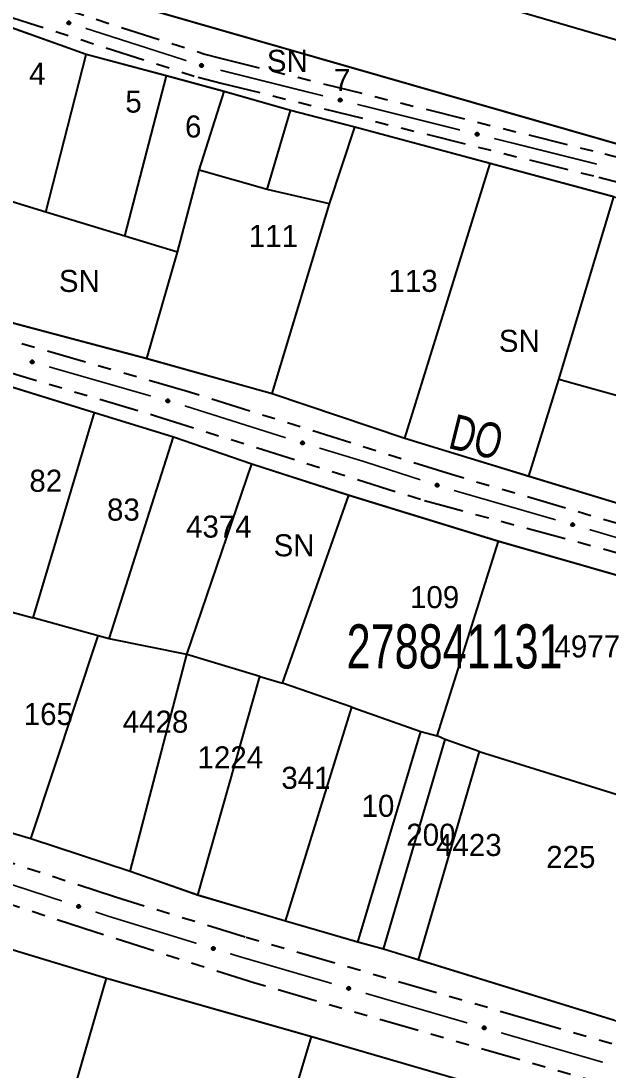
# Model space of a CAD drawing. Extents: x 203196 to 204359, y 4872588 to 4874244.
# Drawn here: x 203644.5 to 203711.1, y 4872758.4 to 4872877.4 of the extents above; entities that cross this region are included whole.
import ezdxf
from ezdxf.enums import TextEntityAlignment as Align

# ---------------------------------------------------------------- set-up
doc = ezdxf.new("R2010")
doc.units = 0
doc.header["$LTSCALE"] = 1.5
doc.header["$MEASUREMENT"] = 0
doc.linetypes.add('TRACO_25', pattern=[8, 3, -1, 1, -1, 1, -1])
for name, color, linetype in [('CD_MALHA_LOTES', 7, 'CONTINUOUS'), ('CD_TXT_QUADRA', 7, 'CONTINUOUS'), ('RU-QUADRA', 210, 'CONTINUOUS'), ('SV-EIXO-RUA-N-PAV', 6, 'CONTINUOUS'), ('SV-RUA-NAO-PAV', 7, 'CONTINUOUS'), ('SV-TXT-RUA-N-PAV', 7, 'CONTINUOUS'), ('Th_NmrPort', 1, 'CONTINUOUS')]:
    doc.layers.add(name, color=color, linetype=linetype)
doc.styles.add('ARIAL', font='ARIAL.SHX')

msp = doc.modelspace()

# ---------------------------------------------------------------- linework, layer by layer
at = {"layer": 'CD_MALHA_LOTES', "linetype": 'Continuous', "flags": 128}
for points in [[(203597.756091, 4872896.294487), (203755.273411, 4872851.061951)], [(203758.970245, 4872861.505444), (203668.782073, 4872887.830408)], [(203651.931682, 4872873.565141), (203641.97006, 4872877.112196)], [(203647.341442, 4872855.697451), (203651.931682, 4872873.565141)], [(203661.00632, 4872871.138267), (203651.931682, 4872873.565141)], [(203656.307632, 4872852.964419), (203661.00632, 4872871.138267)], [(203667.547989, 4872869.363619), (203661.00632, 4872871.138267)], [(203664.729707, 4872860.46146), (203667.547989, 4872869.363619)], [(203675.083853, 4872867.217356), (203667.547989, 4872869.363619)], [(203672.440241, 4872858.25845), (203675.083853, 4872867.217356)], [(203682.383612, 4872865.338957), (203675.083853, 4872867.217356)], [(203679.489873, 4872856.642909), (203682.383612, 4872865.338957)], [(203697.725723, 4872861.200451), (203682.383612, 4872865.338957)], [(203688.057639, 4872830.057004), (203697.725723, 4872861.200451)], [(203711.737216, 4872857.420877), (203697.725723, 4872861.200451)], [(203662.268581, 4872851.147431), (203664.729707, 4872860.46146)], [(203672.440241, 4872858.25845), (203664.729707, 4872860.46146)], [(203647.341442, 4872855.697451), (203637.101706, 4872858.818678)], [(203679.489873, 4872856.642909), (203672.440241, 4872858.25845)], [(203705.489472, 4872836.724428), (203711.737216, 4872857.420877)], [(203673.001521, 4872835.13056), (203679.489873, 4872856.642909)], [(203656.307632, 4872852.964419), (203647.341442, 4872855.697451)], [(203662.268581, 4872851.147431), (203656.307632, 4872852.964419)], [(203658.783336, 4872839.121864), (203662.268581, 4872851.147431)], [(203632.88296, 4872845.995651), (203658.783336, 4872839.121864)], [(203658.783336, 4872839.121864), (203673.001521, 4872835.13056)], [(203643.209299, 4872835.976687), (203652.866031, 4872832.979975)], [(203702.094421, 4872825.780481), (203705.489472, 4872836.724428)], [(203715.390755, 4872833.949732), (203705.489472, 4872836.724428)], [(203673.001521, 4872835.13056), (203688.057639, 4872830.057004)], [(203645.907386, 4872809.695948), (203652.866031, 4872832.979975)], [(203652.866031, 4872832.979975), (203661.799071, 4872830.207842)], [(203654.535954, 4872807.335797), (203661.799071, 4872830.207842)], [(203661.799071, 4872830.207842), (203670.707684, 4872827.155465)], [(203688.057639, 4872830.057004), (203702.094421, 4872825.780481)], [(203663.337467, 4872805.541874), (203670.707684, 4872827.155465)], [(203670.707684, 4872827.155465), (203681.710209, 4872823.623739)], [(203702.094421, 4872825.780481), (203715.784214, 4872821.609673)], [(203674.158669, 4872802.292415), (203681.710209, 4872823.623739)], [(203681.710209, 4872823.623739), (203698.669041, 4872818.411694)], [(203691.693711, 4872796.323149), (203698.669041, 4872818.411694)], [(203698.669041, 4872818.411694), (203720.02935, 4872812.281807)], [(203643.532368, 4872810.345581), (203645.907386, 4872809.695948)], [(203653.26965, 4872807.682167), (203645.907386, 4872809.695948)], [(203645.632593, 4872784.657859), (203653.26965, 4872807.682167)], [(203654.535954, 4872807.335797), (203653.26965, 4872807.682167)], [(203663.337467, 4872805.541874), (203654.535954, 4872807.335797)], [(203656.918153, 4872780.957205), (203663.337467, 4872805.541874)], [(203671.607928, 4872803.058368), (203663.337467, 4872805.541874)], [(203664.560233, 4872778.252676), (203671.607928, 4872803.058368)], [(203671.607928, 4872803.058368), (203674.158669, 4872802.292415)], [(203682.013939, 4872799.56272), (203674.158669, 4872802.292415)], [(203674.508758, 4872775.338343), (203682.013939, 4872799.56272)], [(203682.013939, 4872799.56272), (203689.858547, 4872796.83673)], [(203682.714892, 4872772.934428), (203689.858547, 4872796.83673)], [(203689.858547, 4872796.83673), (203691.693711, 4872796.323149)], [(203685.628207, 4872772.162224), (203692.603537, 4872795.918782)], [(203692.603537, 4872795.918782), (203691.693711, 4872796.323149)], [(203696.476974, 4872794.536836), (203692.603537, 4872795.918782)], [(203696.476974, 4872794.536836), (203689.538684, 4872770.935459)], [(203696.476974, 4872794.536836), (203712.016442, 4872789.722267)], [(203573.119889, 4872793.442497), (203654.232643, 4872768.859844)], [(203645.632593, 4872784.657859), (203636.1691, 4872787.458141)], [(203656.918153, 4872780.957205), (203645.632593, 4872784.657859)], [(203664.560233, 4872778.252676), (203656.918153, 4872780.957205)], [(203674.508758, 4872775.338343), (203664.560233, 4872778.252676)], [(203682.714892, 4872772.934428), (203674.508758, 4872775.338343)], [(203685.628207, 4872772.162224), (203682.714892, 4872772.934428)], [(203689.538684, 4872770.935459), (203685.628207, 4872772.162224)], [(203711.822106, 4872764.058198), (203689.538684, 4872770.935459)], [(203645.600481, 4872739.123741), (203654.232643, 4872768.859844)], [(203654.232643, 4872768.859844), (203677.460135, 4872762.255513)], [(203668.473388, 4872732.189187), (203677.460135, 4872762.255513)], [(203677.460135, 4872762.255513), (203701.224717, 4872755.320711)]]:
    msp.add_lwpolyline(points, dxfattribs=at)
at = {"layer": 'RU-QUADRA', "linetype": 'Continuous', "const_width": 0.18, "flags": 128}
for points in [[(203597.756091, 4872896.294487), (203755.273411, 4872851.061951), (203753.115133, 4872846.25926), (203742.936556, 4872848.675357), (203731.480905, 4872852.053305), (203721.200192, 4872854.843784), (203711.737216, 4872857.420877), (203697.725723, 4872861.200451), (203682.383612, 4872865.338957), (203675.083853, 4872867.217356), (203667.547989, 4872869.363619), (203661.00632, 4872871.138267), (203651.931682, 4872873.565141), (203641.97006, 4872877.112196), (203624.204049, 4872883.191755)], [(203546.645432, 4872882.229347), (203530.058075, 4872874.219067), (203587.844664, 4872858.111582), (203602.16939, 4872853.778916), (203615.249869, 4872850.464133), (203632.88296, 4872845.995651), (203658.783336, 4872839.121864), (203673.001521, 4872835.13056), (203688.057639, 4872830.057004), (203702.094421, 4872825.780481), (203715.784214, 4872821.609673), (203730.538246, 4872817.532432), (203745.052515, 4872813.680451), (203750.542514, 4872812.223446), (203758.515765, 4872810.107404), (203771.416687, 4872806.55493)], [(203784.546472, 4872798.092254), (203758.594347, 4872805.298011), (203757.294482, 4872801.271721), (203739.299038, 4872807.186226), (203720.02935, 4872812.281807), (203698.669041, 4872818.411694), (203681.710209, 4872823.623739), (203670.707684, 4872827.155465), (203661.799071, 4872830.207842), (203652.866031, 4872832.979975), (203643.209299, 4872835.976687), (203635.499731, 4872838.118741), (203628.955171, 4872839.937105), (203623.805329, 4872841.367956), (203604.355754, 4872846.771896), (203585.888936, 4872851.874179), (203576.001541, 4872854.606014), (203567.086295, 4872857.069249), (203547.309286, 4872862.979252), (203522.714529, 4872870.607556), (203510.537316, 4872862.841513)], [(203769.74858, 4872734.590232), (203755.939277, 4872738.638599), (203712.559299, 4872752.049309), (203701.224717, 4872755.320711), (203677.460135, 4872762.255513), (203654.232643, 4872768.859844), (203573.119889, 4872793.442497), (203575.105387, 4872797.953423), (203560.352654, 4872802.154688), (203478.033269, 4872827.957882)], [(203512.625908, 4872823.895482), (203527.470182, 4872819.523703), (203569.002071, 4872807.317613), (203578.809978, 4872804.463621), (203588.24967, 4872801.637677), (203597.905843, 4872798.78038), (203607.033394, 4872796.079504), (203616.865963, 4872793.170011), (203636.1691, 4872787.458141), (203645.632593, 4872784.657859), (203656.918153, 4872780.957205), (203664.560233, 4872778.252676), (203674.508758, 4872775.338343), (203682.714892, 4872772.934428), (203685.628207, 4872772.162224), (203689.538684, 4872770.935459), (203711.822106, 4872764.058198), (203721.160659, 4872761.521654), (203730.952629, 4872758.675844), (203735.770837, 4872757.205299), (203740.830965, 4872755.660918), (203750.959662, 4872753.612245), (203760.015118, 4872750.814525), (203771.699642, 4872746.863441)]]:
    msp.add_lwpolyline(points, dxfattribs=at)
at = {"layer": 'SV-EIXO-RUA-N-PAV'}
for points in [[(203650.050736, 4872876.996231), (203650.00756, 4872876.973255), (203649.965755, 4872876.962337), (203649.928266, 4872876.963266), (203649.895352, 4872876.972725), (203649.86277, 4872876.986195), (203649.832916, 4872877.007023), (203649.804902, 4872877.03748), (203649.78155, 4872877.080629), (203649.77318, 4872877.124189), (203649.772124, 4872877.160992), (203649.780012, 4872877.19588), (203649.793628, 4872877.227313), (203649.816288, 4872877.257608), (203649.84743, 4872877.285696), (203649.891386, 4872877.308128), (203649.932445, 4872877.318551), (203649.968682, 4872877.3167), (203650.003706, 4872877.308548), (203650.036806, 4872877.294398), (203650.065993, 4872877.273784), (203650.094216, 4872877.242378), (203650.115782, 4872877.198699), (203650.126645, 4872877.157867), (203650.125303, 4872877.121613), (203650.116501, 4872877.087312), (203650.103389, 4872877.054468), (203650.083701, 4872877.023587), (203650.050736, 4872876.996231)], [(203665.089207, 4872872.170358), (203665.046032, 4872872.147382), (203665.004226, 4872872.136463), (203664.966737, 4872872.137393), (203664.933824, 4872872.146852), (203664.901241, 4872872.160322), (203664.871388, 4872872.18115), (203664.843374, 4872872.211606), (203664.820021, 4872872.254756), (203664.811651, 4872872.298316), (203664.810596, 4872872.335119), (203664.818484, 4872872.370007), (203664.832099, 4872872.40144), (203664.85476, 4872872.431735), (203664.885901, 4872872.459823), (203664.929858, 4872872.482255), (203664.970916, 4872872.492678), (203665.007154, 4872872.490827), (203665.042178, 4872872.482675), (203665.075277, 4872872.468525), (203665.104464, 4872872.44791), (203665.132688, 4872872.416505), (203665.154253, 4872872.372826), (203665.165116, 4872872.331994), (203665.163775, 4872872.29574), (203665.154973, 4872872.261439), (203665.14186, 4872872.228595), (203665.122173, 4872872.197714), (203665.089207, 4872872.170358)], [(203680.823313, 4872868.255736), (203680.781749, 4872868.229958), (203680.740756, 4872868.216302), (203680.703288, 4872868.214753), (203680.669821, 4872868.222018), (203680.63642, 4872868.233306), (203680.605256, 4872868.252117), (203680.575292, 4872868.280656), (203680.54914, 4872868.322168), (203680.537911, 4872868.365081), (203680.534427, 4872868.401734), (203680.539993, 4872868.437067), (203680.551502, 4872868.469331), (203680.572112, 4872868.501056), (203680.60133, 4872868.53114), (203680.643709, 4872868.556426), (203680.683989, 4872868.569538), (203680.72027, 4872868.570085), (203680.755756, 4872868.564264), (203680.789718, 4872868.552331), (203680.820203, 4872868.53369), (203680.850439, 4872868.504217), (203680.874843, 4872868.462059), (203680.888379, 4872868.422033), (203680.889435, 4872868.38577), (203680.882918, 4872868.350962), (203680.872004, 4872868.317324), (203680.854399, 4872868.28521), (203680.823313, 4872868.255736)], [(203696.347766, 4872864.383868), (203696.306202, 4872864.35809), (203696.265209, 4872864.344434), (203696.227741, 4872864.342885), (203696.194274, 4872864.35015), (203696.160873, 4872864.361438), (203696.129709, 4872864.380249), (203696.099745, 4872864.408788), (203696.073593, 4872864.4503), (203696.062364, 4872864.493213), (203696.05888, 4872864.529866), (203696.064445, 4872864.565199), (203696.075955, 4872864.597463), (203696.096565, 4872864.629188), (203696.125783, 4872864.659272), (203696.168162, 4872864.684558), (203696.208442, 4872864.69767), (203696.244723, 4872864.698217), (203696.280209, 4872864.692396), (203696.314171, 4872864.680463), (203696.344656, 4872864.661822), (203696.374892, 4872864.632349), (203696.399296, 4872864.590191), (203696.412832, 4872864.550165), (203696.413888, 4872864.513902), (203696.407371, 4872864.479095), (203696.396457, 4872864.445456), (203696.378852, 4872864.413342), (203696.347766, 4872864.383868)], [(203645.896718, 4872838.564775), (203645.854276, 4872838.54047), (203645.81283, 4872838.528259), (203645.77533, 4872838.528024), (203645.742138, 4872838.536457), (203645.709154, 4872838.548909), (203645.678668, 4872838.568801), (203645.649722, 4872838.598373), (203645.625042, 4872838.640776), (203645.615323, 4872838.684056), (203645.613126, 4872838.720808), (203645.619927, 4872838.755925), (203645.63256, 4872838.787765), (203645.65427, 4872838.818749), (203645.684524, 4872838.84779), (203645.727763, 4872838.871575), (203645.768478, 4872838.883267), (203645.804756, 4872838.882542), (203645.840016, 4872838.875482), (203645.873539, 4872838.862365), (203645.903352, 4872838.842667), (203645.932537, 4872838.812153), (203645.955447, 4872838.769165), (203645.967573, 4872838.728689), (203645.967357, 4872838.692411), (203645.959624, 4872838.657854), (203645.947537, 4872838.624618), (203645.928818, 4872838.593141), (203645.896718, 4872838.564775)], [(203661.275923, 4872834.151154), (203661.233481, 4872834.126849), (203661.192035, 4872834.114638), (203661.154535, 4872834.114403), (203661.121344, 4872834.122837), (203661.088359, 4872834.135289), (203661.057873, 4872834.15518), (203661.028927, 4872834.184752), (203661.004247, 4872834.227155), (203660.994529, 4872834.270435), (203660.992331, 4872834.307188), (203660.999132, 4872834.342304), (203661.011766, 4872834.374145), (203661.033475, 4872834.405128), (203661.06373, 4872834.434169), (203661.106969, 4872834.457954), (203661.147684, 4872834.469647), (203661.183961, 4872834.468921), (203661.219222, 4872834.461861), (203661.252744, 4872834.448745), (203661.282557, 4872834.429047), (203661.311742, 4872834.398532), (203661.334653, 4872834.355544), (203661.346778, 4872834.315069), (203661.346562, 4872834.278791), (203661.338829, 4872834.244233), (203661.326742, 4872834.210998), (203661.308023, 4872834.17952), (203661.275923, 4872834.151154)], [(203676.546922, 4872829.383801), (203676.504141, 4872829.360097), (203676.462527, 4872829.348473), (203676.425027, 4872829.348767), (203676.391958, 4872829.357668), (203676.359152, 4872829.370584), (203676.32895, 4872829.390904), (203676.300425, 4872829.420881), (203676.276345, 4872829.463629), (203676.267239, 4872829.507042), (203676.265561, 4872829.543821), (203676.272856, 4872829.578838), (203676.285938, 4872829.610497), (203676.308082, 4872829.641171), (203676.338744, 4872829.669782), (203676.382314, 4872829.692955), (203676.42319, 4872829.704072), (203676.459454, 4872829.702835), (203676.494611, 4872829.695277), (203676.527945, 4872829.681689), (203676.557477, 4872829.661572), (203676.586229, 4872829.630649), (203676.60853, 4872829.587342), (203676.620083, 4872829.546699), (203676.619355, 4872829.510428), (203676.611136, 4872829.475983), (203676.598581, 4872829.442921), (203676.579419, 4872829.411711), (203676.546922, 4872829.383801)], [(203691.808325, 4872824.588214), (203691.765094, 4872824.565344), (203691.723262, 4872824.554528), (203691.685775, 4872824.555548), (203691.652885, 4872824.565088), (203691.620335, 4872824.578638), (203691.590532, 4872824.599539), (203691.562593, 4872824.630063), (203691.539346, 4872824.673269), (203691.531083, 4872824.71685), (203691.530117, 4872824.753655), (203691.53809, 4872824.788525), (203691.551782, 4872824.819924), (203691.574517, 4872824.850164), (203691.605727, 4872824.878175), (203691.649738, 4872824.900499), (203691.690822, 4872824.910822), (203691.727055, 4872824.908882), (203691.762059, 4872824.900645), (203691.795124, 4872824.886414), (203691.82426, 4872824.865729), (203691.852407, 4872824.834254), (203691.873866, 4872824.790523), (203691.884629, 4872824.749664), (203691.883199, 4872824.713414), (203691.874313, 4872824.679135), (203691.86112, 4872824.646323), (203691.841357, 4872824.615489), (203691.808325, 4872824.588214)], [(203707.174162, 4872820.117504), (203707.131684, 4872820.093262), (203707.09022, 4872820.081113), (203707.05272, 4872820.080935), (203707.019541, 4872820.089418), (203706.986575, 4872820.101919), (203706.956119, 4872820.121856), (203706.927217, 4872820.151472), (203706.9026, 4872820.193912), (203706.892947, 4872820.237206), (203706.890805, 4872820.273962), (203706.897659, 4872820.309068), (203706.91034, 4872820.340889), (203706.932095, 4872820.371841), (203706.962394, 4872820.400836), (203707.005668, 4872820.424557), (203707.046401, 4872820.436188), (203707.082677, 4872820.435408), (203707.117927, 4872820.428295), (203707.15143, 4872820.415128), (203707.181213, 4872820.395385), (203707.210352, 4872820.364827), (203707.233198, 4872820.321805), (203707.245263, 4872820.281312), (203707.244993, 4872820.245034), (203707.237208, 4872820.210488), (203707.225071, 4872820.177271), (203707.206305, 4872820.145821), (203707.174162, 4872820.117504)], [(203651.158451, 4872776.839738), (203651.115145, 4872776.817008), (203651.073278, 4872776.806329), (203651.035795, 4872776.807472), (203651.002936, 4872776.817118), (203650.970431, 4872776.830774), (203650.940696, 4872776.851771), (203650.912857, 4872776.882387), (203650.88975, 4872776.925668), (203650.881629, 4872776.969276), (203650.880783, 4872777.006084), (203650.888869, 4872777.040927), (203650.902664, 4872777.072282), (203650.925497, 4872777.102447), (203650.956798, 4872777.130357), (203651.000881, 4872777.152538), (203651.041999, 4872777.162727), (203651.078225, 4872777.160669), (203651.113202, 4872777.152318), (203651.14622, 4872777.137979), (203651.175289, 4872777.117199), (203651.203334, 4872777.085633), (203651.22465, 4872777.041833), (203651.23528, 4872777.000939), (203651.233732, 4872776.964694), (203651.224734, 4872776.930443), (203651.211435, 4872776.897674), (203651.191572, 4872776.866906), (203651.158451, 4872776.839738)], [(203666.433313, 4872772.072463), (203666.390413, 4872772.048976), (203666.34874, 4872772.037563), (203666.311243, 4872772.038047), (203666.278219, 4872772.047116), (203666.245479, 4872772.060198), (203666.215381, 4872772.08067), (203666.187007, 4872772.110792), (203666.163145, 4872772.153661), (203666.154258, 4872772.19712), (203666.152767, 4872772.233907), (203666.16024, 4872772.268887), (203666.173481, 4872772.300479), (203666.195781, 4872772.331041), (203666.226587, 4872772.359496), (203666.270274, 4872772.382448), (203666.311206, 4872772.393357), (203666.347463, 4872772.391936), (203666.382582, 4872772.3842), (203666.415846, 4872772.370444), (203666.445276, 4872772.350177), (203666.47387, 4872772.319108), (203666.495952, 4872772.275689), (203666.507299, 4872772.234989), (203666.506388, 4872772.198721), (203666.497993, 4872772.164318), (203666.485271, 4872772.131321), (203666.465951, 4872772.100208), (203666.433313, 4872772.072463)], [(203681.783837, 4872767.555135), (203681.741301, 4872767.530995), (203681.699807, 4872767.518946), (203681.662307, 4872767.518857), (203681.629148, 4872767.527419), (203681.596212, 4872767.539999), (203681.565804, 4872767.560009), (203681.536974, 4872767.589694), (203681.512458, 4872767.632193), (203681.502909, 4872767.67551), (203681.500855, 4872767.712271), (203681.507792, 4872767.74736), (203681.520549, 4872767.779151), (203681.542379, 4872767.81005), (203681.572746, 4872767.838973), (203681.616077, 4872767.86259), (203681.656838, 4872767.874124), (203681.693112, 4872767.873258), (203681.728345, 4872767.86606), (203681.761816, 4872767.852813), (203681.791552, 4872767.832999), (203681.820618, 4872767.802371), (203681.843361, 4872767.759295), (203681.855329, 4872767.718773), (203681.854972, 4872767.682496), (203681.847105, 4872767.647968), (203681.834889, 4872767.61478), (203681.816047, 4872767.583376), (203681.783837, 4872767.555135)], [(203697.145751, 4872763.081705), (203697.103215, 4872763.057564), (203697.061722, 4872763.045515), (203697.024221, 4872763.045426), (203696.991063, 4872763.053988), (203696.958127, 4872763.066569), (203696.927719, 4872763.086579), (203696.898888, 4872763.116263), (203696.874373, 4872763.158762), (203696.864823, 4872763.20208), (203696.862769, 4872763.23884), (203696.869707, 4872763.27393), (203696.882464, 4872763.305721), (203696.904293, 4872763.33662), (203696.934661, 4872763.365543), (203696.977992, 4872763.38916), (203697.018752, 4872763.400694), (203697.055027, 4872763.399827), (203697.090259, 4872763.392629), (203697.123731, 4872763.379383), (203697.153467, 4872763.359569), (203697.182533, 4872763.328941), (203697.205276, 4872763.285864), (203697.217244, 4872763.245342), (203697.216887, 4872763.209065), (203697.209019, 4872763.174538), (203697.196803, 4872763.14135), (203697.177961, 4872763.109945), (203697.145751, 4872763.081705)]]:
    msp.add_lwpolyline(points, close=True, dxfattribs=at)
for points in [[(203650.116501, 4872877.087312), (203649.772124, 4872877.160992)], [(203650.103389, 4872877.054468), (203649.77318, 4872877.124189)], [(203650.106004, 4872877.071004), (203649.776844, 4872877.139373)], [(203650.11856, 4872877.105668), (203649.778541, 4872877.180387)], [(203650.125303, 4872877.121613), (203649.780012, 4872877.19588)], [(203650.083701, 4872877.023587), (203649.78155, 4872877.080629)], [(203650.089084, 4872877.040607), (203649.781595, 4872877.100589)], [(203650.122904, 4872877.141533), (203649.789847, 4872877.211152)], [(203650.126645, 4872877.157867), (203649.793628, 4872877.227313)], [(203650.066967, 4872877.011878), (203649.797157, 4872877.059768)], [(203650.050736, 4872876.996231), (203649.804902, 4872877.03748)], [(203650.119453, 4872877.1799), (203649.809782, 4872877.242015)], [(203650.115782, 4872877.198699), (203649.816288, 4872877.257608)], [(203650.026709, 4872876.984672), (203649.82608, 4872877.020393)], [(203650.00756, 4872876.973255), (203649.832916, 4872877.007023)], [(203650.100876, 4872877.220255), (203649.834914, 4872877.271209)], [(203650.094216, 4872877.242378), (203649.84743, 4872877.285696)], [(203649.983756, 4872876.966928), (203649.856573, 4872876.994844)], [(203649.965755, 4872876.962337), (203649.86277, 4872876.986195)], [(203650.074134, 4872877.257498), (203649.876937, 4872877.294984)], [(203650.065993, 4872877.273784), (203649.891386, 4872877.308128)], [(203650.047073, 4872877.284812), (203649.918174, 4872877.311845)], [(203650.036806, 4872877.294398), (203649.932445, 4872877.318551)], [(203665.154973, 4872872.261439), (203664.810596, 4872872.335119)], [(203665.14186, 4872872.228595), (203664.811651, 4872872.298316)], [(203665.144475, 4872872.245131), (203664.815315, 4872872.3135)], [(203665.157032, 4872872.279794), (203664.817013, 4872872.354514)], [(203665.163775, 4872872.29574), (203664.818484, 4872872.370007)], [(203665.122173, 4872872.197714), (203664.820021, 4872872.254756)], [(203665.127556, 4872872.214734), (203664.820066, 4872872.274716)], [(203665.161376, 4872872.31566), (203664.828318, 4872872.385279)], [(203665.165116, 4872872.331994), (203664.832099, 4872872.40144)], [(203665.105439, 4872872.186005), (203664.835628, 4872872.233895)], [(203665.089207, 4872872.170358), (203664.843374, 4872872.211606)], [(203665.157924, 4872872.354027), (203664.848253, 4872872.416142)], [(203665.154253, 4872872.372826), (203664.85476, 4872872.431735)], [(203665.065181, 4872872.158798), (203664.864551, 4872872.19452)], [(203665.046032, 4872872.147382), (203664.871388, 4872872.18115)], [(203665.139347, 4872872.394382), (203664.873386, 4872872.445336)], [(203665.132688, 4872872.416505), (203664.885901, 4872872.459823)], [(203665.022227, 4872872.141055), (203664.895045, 4872872.16897)], [(203665.004226, 4872872.136463), (203664.901241, 4872872.160322)], [(203665.112606, 4872872.431625), (203664.915408, 4872872.469111)], [(203665.104464, 4872872.44791), (203664.929858, 4872872.482255)], [(203665.085544, 4872872.458938), (203664.956646, 4872872.485972)], [(203665.075277, 4872872.468525), (203664.970916, 4872872.492678)], [(203680.882918, 4872868.350962), (203680.534427, 4872868.401734)], [(203680.872004, 4872868.317324), (203680.537911, 4872868.365081)], [(203680.88376, 4872868.369414), (203680.539548, 4872868.42151)], [(203680.889435, 4872868.38577), (203680.539993, 4872868.437067)], [(203680.873521, 4872868.333997), (203680.540564, 4872868.380473)], [(203680.858646, 4872868.302549), (203680.547866, 4872868.342088)], [(203680.885726, 4872868.405488), (203680.548797, 4872868.452955)], [(203680.854399, 4872868.28521), (203680.54914, 4872868.322168)], [(203680.888379, 4872868.422033), (203680.551502, 4872868.469331)], [(203680.838475, 4872868.272421), (203680.566091, 4872868.302385)], [(203680.879748, 4872868.443543), (203680.56665, 4872868.485067)], [(203680.874843, 4872868.462059), (203680.572112, 4872868.501056)], [(203680.823313, 4872868.255736), (203680.575292, 4872868.280656)], [(203680.858545, 4872868.482583), (203680.589799, 4872868.515858)], [(203680.800102, 4872868.242615), (203680.597551, 4872868.265005)], [(203680.850439, 4872868.504217), (203680.60133, 4872868.53114)], [(203680.781749, 4872868.229958), (203680.605256, 4872868.252117)], [(203680.758415, 4872868.222073), (203680.629666, 4872868.241526)], [(203680.829402, 4872868.517978), (203680.630159, 4872868.542356)], [(203680.740756, 4872868.216302), (203680.63642, 4872868.233306)], [(203680.820203, 4872868.53369), (203680.643709, 4872868.556426)], [(203680.800596, 4872868.543444), (203680.670193, 4872868.561904)], [(203680.789718, 4872868.552331), (203680.683989, 4872868.569538)], [(203696.407371, 4872864.479095), (203696.05888, 4872864.529866)], [(203696.396457, 4872864.445456), (203696.062364, 4872864.493213)], [(203696.408213, 4872864.497546), (203696.064001, 4872864.549642)], [(203696.413888, 4872864.513902), (203696.064445, 4872864.565199)], [(203696.397974, 4872864.462129), (203696.065017, 4872864.508605)], [(203696.383099, 4872864.430681), (203696.072319, 4872864.47022)], [(203696.410179, 4872864.53362), (203696.07325, 4872864.581087)], [(203696.378852, 4872864.413342), (203696.073593, 4872864.4503)], [(203696.412832, 4872864.550165), (203696.075955, 4872864.597463)], [(203696.362928, 4872864.400553), (203696.090543, 4872864.430517)], [(203696.404201, 4872864.571675), (203696.091103, 4872864.613199)], [(203696.399296, 4872864.590191), (203696.096565, 4872864.629188)], [(203696.347766, 4872864.383868), (203696.099745, 4872864.408788)], [(203696.382998, 4872864.610715), (203696.114252, 4872864.64399)], [(203696.324555, 4872864.370747), (203696.122004, 4872864.393137)], [(203696.374892, 4872864.632349), (203696.125783, 4872864.659272)], [(203696.306202, 4872864.35809), (203696.129709, 4872864.380249)], [(203696.282868, 4872864.350205), (203696.154119, 4872864.369658)], [(203696.353855, 4872864.64611), (203696.154612, 4872864.670488)], [(203696.265209, 4872864.344434), (203696.160873, 4872864.361438)], [(203696.344656, 4872864.661822), (203696.168162, 4872864.684558)], [(203696.325049, 4872864.671576), (203696.194646, 4872864.690036)], [(203696.314171, 4872864.680463), (203696.208442, 4872864.69767)], [(203645.959624, 4872838.657854), (203645.613126, 4872838.720808)], [(203645.947537, 4872838.624618), (203645.615323, 4872838.684056)], [(203645.949638, 4872838.641228), (203645.618514, 4872838.699346)], [(203645.961112, 4872838.676264), (203645.618938, 4872838.740393)], [(203645.967357, 4872838.692411), (203645.619927, 4872838.755925)], [(203645.93367, 4872838.61032), (203645.624467, 4872838.660728)], [(203645.928818, 4872838.593141), (203645.625042, 4872838.640776)], [(203645.964341, 4872838.712247), (203645.629283, 4872838.771495)], [(203645.967573, 4872838.728689), (203645.63256, 4872838.787765)], [(203645.912456, 4872838.580918), (203645.641288, 4872838.62041)], [(203645.9597, 4872838.750489), (203645.64825, 4872838.802961)], [(203645.896718, 4872838.564775), (203645.649722, 4872838.598373)], [(203645.955447, 4872838.769165), (203645.65427, 4872838.818749)], [(203645.873061, 4872838.552475), (203645.67142, 4872838.581952)], [(203645.939879, 4872838.790247), (203645.672464, 4872838.832921)], [(203645.854276, 4872838.54047), (203645.678668, 4872838.568801)], [(203645.932537, 4872838.812153), (203645.684524, 4872838.84779)], [(203645.830679, 4872838.533407), (203645.702692, 4872838.557361)], [(203645.81283, 4872838.528259), (203645.709154, 4872838.548909)], [(203645.911995, 4872838.826642), (203645.713729, 4872838.857989)], [(203645.903352, 4872838.842667), (203645.727763, 4872838.871575)], [(203645.884098, 4872838.853103), (203645.754423, 4872838.876122)], [(203645.873539, 4872838.862365), (203645.768478, 4872838.883267)], [(203661.338829, 4872834.244233), (203660.992331, 4872834.307188)], [(203661.326742, 4872834.210998), (203660.994529, 4872834.270435)], [(203661.328843, 4872834.227607), (203660.99772, 4872834.285725)], [(203661.340318, 4872834.262643), (203660.998143, 4872834.326772)], [(203661.346562, 4872834.278791), (203660.999132, 4872834.342304)], [(203661.312875, 4872834.1967), (203661.003672, 4872834.247107)], [(203661.308023, 4872834.17952), (203661.004247, 4872834.227155)], [(203661.343546, 4872834.298626), (203661.008488, 4872834.357874)], [(203661.346778, 4872834.315069), (203661.011766, 4872834.374145)], [(203661.291661, 4872834.167298), (203661.020494, 4872834.20679)], [(203661.338905, 4872834.336868), (203661.027456, 4872834.38934)], [(203661.275923, 4872834.151154), (203661.028927, 4872834.184752)], [(203661.334653, 4872834.355544), (203661.033475, 4872834.405128)], [(203661.252267, 4872834.138854), (203661.050625, 4872834.168331)], [(203661.319084, 4872834.376627), (203661.05167, 4872834.419301)], [(203661.233481, 4872834.126849), (203661.057873, 4872834.15518)], [(203661.311742, 4872834.398532), (203661.06373, 4872834.434169)], [(203661.209885, 4872834.119786), (203661.081897, 4872834.143741)], [(203661.192035, 4872834.114638), (203661.088359, 4872834.135289)], [(203661.2912, 4872834.413021), (203661.092934, 4872834.444368)], [(203661.282557, 4872834.429047), (203661.106969, 4872834.457954)], [(203661.263304, 4872834.439482), (203661.133628, 4872834.462501)], [(203661.252744, 4872834.448745), (203661.147684, 4872834.469647)], [(203676.611136, 4872829.475983), (203676.265561, 4872829.543821)], [(203676.598581, 4872829.442921), (203676.267239, 4872829.507042)], [(203676.600916, 4872829.459499), (203676.270645, 4872829.522285)], [(203676.612884, 4872829.49437), (203676.271648, 4872829.563322)], [(203676.619355, 4872829.510428), (203676.272856, 4872829.578838)], [(203676.584513, 4872829.42882), (203676.276052, 4872829.483587)], [(203676.579419, 4872829.411711), (203676.276345, 4872829.463629)], [(203676.61662, 4872829.530304), (203676.282431, 4872829.594274)], [(203676.620083, 4872829.546699), (203676.285938, 4872829.610497)], [(203676.562886, 4872829.399721), (203676.292303, 4872829.443036)], [(203676.546922, 4872829.383801), (203676.300425, 4872829.420881)], [(203676.612519, 4872829.568607), (203676.301841, 4872829.62547)], [(203676.60853, 4872829.587342), (203676.308082, 4872829.641171)], [(203676.523094, 4872829.371836), (203676.321889, 4872829.404156)], [(203676.593261, 4872829.608642), (203676.326475, 4872829.655086)], [(203676.504141, 4872829.360097), (203676.32895, 4872829.390904)], [(203676.586229, 4872829.630649), (203676.338744, 4872829.669782)], [(203676.480447, 4872829.353368), (203676.352811, 4872829.379126)], [(203676.462527, 4872829.348473), (203676.359152, 4872829.370584)], [(203676.565893, 4872829.645426), (203676.368089, 4872829.679568)], [(203676.557477, 4872829.661572), (203676.382314, 4872829.692955)], [(203676.538373, 4872829.672278), (203676.409035, 4872829.697125)], [(203676.527945, 4872829.681689), (203676.42319, 4872829.704072)], [(203691.874313, 4872824.679135), (203691.530117, 4872824.753655)], [(203691.86112, 4872824.646323), (203691.531083, 4872824.71685)], [(203691.863776, 4872824.662852), (203691.534784, 4872824.732025)], [(203691.876417, 4872824.697485), (203691.536581, 4872824.773035)], [(203691.883199, 4872824.713414), (203691.53809, 4872824.788525)], [(203691.841357, 4872824.615489), (203691.539346, 4872824.673269)], [(203691.846782, 4872824.632497), (203691.53944, 4872824.693229)], [(203691.880849, 4872824.733339), (203691.547962, 4872824.803772)], [(203691.884629, 4872824.749664), (203691.551782, 4872824.819924)], [(203691.824595, 4872824.603822), (203691.554902, 4872824.652371)], [(203691.808325, 4872824.588214), (203691.562593, 4872824.630063)], [(203691.877491, 4872824.771715), (203691.567973, 4872824.834586)], [(203691.873866, 4872824.790523), (203691.574517, 4872824.850164)], [(203691.784271, 4872824.576713), (203691.583729, 4872824.612925)], [(203691.765094, 4872824.565344), (203691.590532, 4872824.599539)], [(203691.859012, 4872824.812115), (203691.593176, 4872824.863719)], [(203691.852407, 4872824.834254), (203691.605727, 4872824.878175)], [(203691.741274, 4872824.559075), (203691.61416, 4872824.587301)], [(203691.723262, 4872824.554528), (203691.620335, 4872824.578638)], [(203691.832362, 4872824.849423), (203691.635257, 4872824.887391)], [(203691.82426, 4872824.865729), (203691.649738, 4872824.900499)], [(203691.805367, 4872824.876803), (203691.676535, 4872824.904151)], [(203691.795124, 4872824.886414), (203691.690822, 4872824.910822)], [(203707.242007, 4872820.264874), (203706.907038, 4872820.324624)], [(203707.245263, 4872820.281312), (203706.91034, 4872820.340889)], [(203707.237423, 4872820.303123), (203706.926052, 4872820.356062)], [(203707.233198, 4872820.321805), (203706.932095, 4872820.371841)], [(203707.217662, 4872820.342911), (203706.950311, 4872820.385986)], [(203707.210352, 4872820.364827), (203706.962394, 4872820.400836)], [(203707.189832, 4872820.379347), (203706.991613, 4872820.410991)], [(203707.181213, 4872820.395385), (203707.005668, 4872820.424557)], [(203707.161975, 4872820.40585), (203707.032334, 4872820.429063)], [(203707.15143, 4872820.415128), (203707.046401, 4872820.436188)], [(203707.237208, 4872820.210488), (203706.890805, 4872820.273962)], [(203707.225071, 4872820.177271), (203706.892947, 4872820.237206)], [(203707.227197, 4872820.193877), (203706.896161, 4872820.252491)], [(203707.238724, 4872820.228896), (203706.896646, 4872820.293538)], [(203707.244993, 4872820.245034), (203706.897659, 4872820.309068)], [(203707.211183, 4872820.162993), (203706.902056, 4872820.213865)], [(203707.206305, 4872820.145821), (203706.9026, 4872820.193912)], [(203707.189924, 4872820.133623), (203706.918817, 4872820.173522)], [(203707.174162, 4872820.117504), (203706.927217, 4872820.151472)], [(203707.150488, 4872820.105239), (203706.94889, 4872820.135018)], [(203707.131684, 4872820.093262), (203706.956119, 4872820.121856)], [(203707.108077, 4872820.086235), (203706.980126, 4872820.110381)], [(203707.09022, 4872820.081113), (203706.986575, 4872820.101919)], [(203651.224734, 4872776.930443), (203650.880783, 4872777.006084)], [(203651.211435, 4872776.897674), (203650.881629, 4872776.969276)], [(203651.214144, 4872776.914195), (203650.885379, 4872776.984438)], [(203651.226898, 4872776.948786), (203650.88731, 4872777.025442)], [(203651.233732, 4872776.964694), (203650.888869, 4872777.040927)], [(203651.191572, 4872776.866906), (203650.88975, 4872776.925668)], [(203651.197052, 4872776.883895), (203650.889909, 4872776.945628)], [(203651.231446, 4872776.984627), (203650.898791, 4872777.056143)], [(203651.23528, 4872777.000939), (203650.902664, 4872777.072282)], [(203651.174771, 4872776.855293), (203650.905238, 4872776.90472)], [(203651.158451, 4872776.839738), (203650.912857, 4872776.882387)], [(203651.228214, 4872777.023013), (203650.918902, 4872777.086891)], [(203651.22465, 4872777.041833), (203650.925497, 4872777.102447)], [(203651.134359, 4872776.828316), (203650.933936, 4872776.86518)], [(203651.115145, 4872776.817008), (203650.940696, 4872776.851771)], [(203651.209867, 4872777.063473), (203650.9442, 4872777.115942)], [(203651.203334, 4872777.085633), (203650.956798, 4872777.130357)], [(203651.091305, 4872776.810817), (203650.964284, 4872776.839457)], [(203651.073278, 4872776.806329), (203650.970431, 4872776.830774)], [(203651.183338, 4872777.100867), (203650.986357, 4872777.139476)], [(203651.175289, 4872777.117199), (203651.000881, 4872777.152538)], [(203651.156432, 4872777.128335), (203651.02769, 4872777.156102)], [(203651.14622, 4872777.137979), (203651.041999, 4872777.162727)], [(203666.497993, 4872772.164318), (203666.152767, 4872772.233907)], [(203666.485271, 4872772.131321), (203666.154258, 4872772.19712)], [(203666.48769, 4872772.147887), (203666.157742, 4872772.212346)], [(203666.499834, 4872772.182697), (203666.158953, 4872772.253377)], [(203666.506388, 4872772.198721), (203666.16024, 4872772.268887)], [(203666.471132, 4872772.117291), (203666.162953, 4872772.173621)], [(203666.465951, 4872772.100208), (203666.163145, 4872772.153661)], [(203666.503753, 4872772.218611), (203666.169892, 4872772.284274)], [(203666.507299, 4872772.234989), (203666.173481, 4872772.300479)], [(203666.449358, 4872772.088302), (203666.178998, 4872772.132988)], [(203666.433313, 4872772.072463), (203666.187007, 4872772.110792)], [(203666.499846, 4872772.256935), (203666.18946, 4872772.315371)], [(203666.495952, 4872772.275689), (203666.195781, 4872772.331041)], [(203666.409425, 4872772.060619), (203666.208386, 4872772.093958)], [(203666.480791, 4872772.297066), (203666.214244, 4872772.344862)], [(203666.390413, 4872772.048976), (203666.215381, 4872772.08067)], [(203666.47387, 4872772.319108), (203666.226587, 4872772.359496)], [(203666.366685, 4872772.042368), (203666.239181, 4872772.068772)], [(203666.34874, 4872772.037563), (203666.245479, 4872772.060198)], [(203666.45361, 4872772.333989), (203666.255982, 4872772.369133)], [(203666.445276, 4872772.350177), (203666.270274, 4872772.382448)], [(203666.426226, 4872772.36098), (203666.297016, 4872772.386482)], [(203666.415846, 4872772.370444), (203666.311206, 4872772.393357)], [(203681.847105, 4872767.647968), (203681.500855, 4872767.712271)], [(203681.834889, 4872767.61478), (203681.502909, 4872767.67551)], [(203681.837054, 4872767.631381), (203681.506159, 4872767.690788)], [(203681.848665, 4872767.666373), (203681.506742, 4872767.731833)], [(203681.854972, 4872767.682496), (203681.507792, 4872767.74736)], [(203681.820966, 4872767.600536), (203681.511961, 4872767.652147)], [(203681.816047, 4872767.583376), (203681.512458, 4872767.632193)], [(203681.852033, 4872767.702343), (203681.517208, 4872767.762894)], [(203681.855329, 4872767.718773), (203681.520549, 4872767.779151)], [(203681.799637, 4872767.571217), (203681.528626, 4872767.611764)], [(203681.847541, 4872767.740602), (203681.536298, 4872767.794286)], [(203681.783837, 4872767.555135), (203681.536974, 4872767.589694)], [(203681.843361, 4872767.759295), (203681.542379, 4872767.81005)], [(203681.760133, 4872767.542927), (203681.558607, 4872767.573188)], [(203681.827875, 4872767.780438), (203681.560629, 4872767.824152)], [(203681.741301, 4872767.530995), (203681.565804, 4872767.560009)], [(203681.820618, 4872767.802371), (203681.572746, 4872767.838973)], [(203681.717677, 4872767.524024), (203681.589783, 4872767.548476)], [(203681.699807, 4872767.518946), (203681.596212, 4872767.539999)], [(203681.800133, 4872767.816941), (203681.60199, 4872767.849059)], [(203681.791552, 4872767.832999), (203681.616077, 4872767.86259)], [(203681.77234, 4872767.84351), (203681.642754, 4872767.867033)], [(203681.761816, 4872767.852813), (203681.656838, 4872767.874124)], [(203697.209019, 4872763.174538), (203696.862769, 4872763.23884)], [(203697.210579, 4872763.192942), (203696.868657, 4872763.258402)], [(203697.216887, 4872763.209065), (203696.869707, 4872763.27393)], [(203697.213948, 4872763.228912), (203696.879123, 4872763.289463)], [(203697.217244, 4872763.245342), (203696.882464, 4872763.305721)], [(203697.209456, 4872763.267172), (203696.898213, 4872763.320855)], [(203697.205276, 4872763.285864), (203696.904293, 4872763.33662)], [(203697.18979, 4872763.307007), (203696.922543, 4872763.350721)], [(203697.182533, 4872763.328941), (203696.934661, 4872763.365543)], [(203697.162047, 4872763.34351), (203696.963905, 4872763.375628)], [(203697.153467, 4872763.359569), (203696.977992, 4872763.38916)], [(203697.134254, 4872763.370079), (203697.004669, 4872763.393603)], [(203697.123731, 4872763.379383), (203697.018752, 4872763.400694)], [(203697.196803, 4872763.14135), (203696.864823, 4872763.20208)], [(203697.198969, 4872763.157951), (203696.868074, 4872763.217357)], [(203697.18288, 4872763.127106), (203696.873876, 4872763.178716)], [(203697.177961, 4872763.109945), (203696.874373, 4872763.158762)], [(203697.161552, 4872763.097787), (203696.89054, 4872763.138333)], [(203697.145751, 4872763.081705), (203696.898888, 4872763.116263)], [(203697.122047, 4872763.069497), (203696.920522, 4872763.099758)], [(203697.103215, 4872763.057564), (203696.927719, 4872763.086579)], [(203697.079592, 4872763.050594), (203696.951698, 4872763.075046)], [(203697.061722, 4872763.045515), (203696.958127, 4872763.066569)]]:
    msp.add_lwpolyline(points, dxfattribs=at)
at = {"layer": 'SV-EIXO-RUA-N-PAV', "const_width": 0.18}
for points in [[(203663.278006, 4872872.867185), (203651.851912, 4872876.53384)], [(203668.059522, 4872871.552535), (203667.126645, 4872871.785199)], [(203668.096923, 4872871.543207), (203668.059522, 4872871.552535)], [(203678.769985, 4872868.881298), (203668.096923, 4872871.543207)], [(203694.294438, 4872865.00943), (203682.651098, 4872867.913331)], [(203709.818891, 4872861.137562), (203698.175551, 4872864.041463)], [(203659.245782, 4872834.848301), (203647.711378, 4872838.158516)], [(203674.52962, 4872830.118571), (203663.089028, 4872833.739741)], [(203683.301282, 4872827.456786), (203678.355668, 4872828.951972)], [(203684.094115, 4872827.200227), (203683.301282, 4872827.456786)], [(203689.802665, 4872825.352945), (203684.094115, 4872827.200227)], [(203705.145069, 4872820.817693), (203693.61564, 4872824.145195)], [(203720.496413, 4872816.308332), (203708.988201, 4872819.708486)], [(203649.155291, 4872777.610994), (203637.750277, 4872781.342702)], [(203654.53717, 4872775.850048), (203652.956963, 4872776.367091)], [(203654.859591, 4872775.750786), (203654.53717, 4872775.850048)], [(203664.416917, 4872772.80842), (203654.859591, 4872775.750786)], [(203669.298542, 4872771.305539), (203668.239848, 4872771.631474)], [(203670.155228, 4872771.05607), (203669.298542, 4872771.305539)], [(203679.756424, 4872768.260176), (203670.155228, 4872771.05607)], [(203695.118339, 4872763.786746), (203683.596903, 4872767.141818)], [(203702.518937, 4872761.631672), (203698.958817, 4872762.668388)], [(203702.799448, 4872761.550554), (203702.518937, 4872761.631672)], [(203710.484569, 4872759.328186), (203702.799448, 4872761.550554)]]:
    msp.add_lwpolyline(points, dxfattribs=at)
at = {"layer": 'SV-RUA-NAO-PAV', "linetype": 'TRACO_25'}
for points in [[(203588.670322, 4872899.529781, 11.329859), (203599.290283, 4872895.146072, 12.111059), (203610.612325, 4872891.175004, 12.111059), (203644.492655, 4872880.302744, 12.111059), (203665.353291, 4872873.608528, 13.522002), (203667.161909, 4872873.15745, 13.522002), (203710.713184, 4872862.295568, 13.522002), (203756.642982, 4872850.492857, 13.856802)], [(203584.446291, 4872898.427284, 11.329859), (203598.292808, 4872892.818632, 12.111059), (203611.421245, 4872888.050426, 12.111059), (203642.749378, 4872877.997171, 12.111059), (203664.605628, 4872870.98346, 13.522002), (203667.237453, 4872870.327071, 13.522002), (203710.043624, 4872859.651022, 13.522002), (203755.964026, 4872847.850725, 13.856802)], [(203902.725094, 4872767.945941, 12.39803), (203850.238073, 4872783.494847, 12.772688), (203820.595251, 4872791.786941, 13.12343), (203797.08699, 4872798.3543, 13.12343), (203764.80377, 4872806.186752, 13.12343), (203740.782476, 4872811.950892, 13.410402), (203693.350229, 4872825.939019, 13.553888), (203663.37486, 4872835.379916, 13.553888), (203641.937145, 4872841.532245, 13.545917), (203593.370181, 4872854.251466, 12.589345), (203570.199372, 4872860.14245, 12.039316), (203553.215144, 4872865.461307, 11.457401), (203522.838326, 4872875.587286, 9.480487)], [(203518.635599, 4872873.567109, 9.081916), (203552.177523, 4872862.74186, 11.274059), (203567.604766, 4872857.92051, 11.983516), (203590.532363, 4872851.751898, 12.605288), (203627.910853, 4872841.62948, 13.458231), (203641.963569, 4872837.904255, 13.522002), (203659.781181, 4872832.608322, 13.522002), (203690.275545, 4872823.00159, 13.705345), (203739.572875, 4872809.67413, 13.62563), (203763.737744, 4872804.340986, 13.434317), (203796.522963, 4872795.725775, 13.306773), (203820.08929, 4872789.349978, 13.179231), (203862.216342, 4872777.493948, 12.772688), (203898.358697, 4872767.136787, 12.501659), (203900.939902, 4872764.209618, 12.421945)], [(203875.777698, 4872711.006037, 12.142944), (203851.768843, 4872718.740052, 12.469773), (203808.836648, 4872731.75005, 12.748774), (203740.315663, 4872753.095927, 13.155316), (203703.15993, 4872763.840547, 13.290831), (203669.95848, 4872773.508898, 13.211117), (203655.233218, 4872778.042291, 13.211117), (203635.888221, 4872784.371953, 13.211117), (203587.341594, 4872799.821738, 13.075603), (203560.198178, 4872808.110541, 12.956031), (203478.033537, 4872833.366481, 12.956031)], [(203873.119992, 4872705.020946, 12.262516), (203870.743672, 4872706.848755, 12.262516), (203859.878561, 4872710.367714, 12.262516), (203821.816633, 4872722.695098, 12.812545), (203764.10992, 4872740.895697, 13.051688), (203712.598554, 4872756.281785, 13.50606), (203671.017853, 4872768.292008, 13.274888), (203652.916864, 4872774.071528, 13.354602), (203633.907294, 4872780.301426, 13.354602), (203610.835985, 4872787.288443, 13.418374), (203560.564185, 4872804.783149, 12.956031), (203478.038285, 4872829.445514, 12.956031)]]:
    msp.add_polyline3d(points, dxfattribs=at)

# ---------------------------------------------------------------- texts
at = {"layer": 'CD_TXT_QUADRA', "style": 'ARIAL', "width": 0.7}
msp.add_text('278841131', height=5, dxfattribs=at).set_placement((203681.446211, 4872803.96834))
at = {"layer": 'SV-TXT-RUA-N-PAV', "style": 'ARIAL', "width": 0.7}
msp.add_text('DO', height=4, rotation=346, dxfattribs=at).set_placement((203692.830713, 4872828.983891))
at = {"layer": 'Th_NmrPort', "color": 1}
for s, p in [('SN', (203672.394558, 4872872.848679)), ('4', (203645.449372, 4872871.386761)), ('7', (203680.007104, 4872870.673666)), ('5', (203656.353838, 4872868.226777)), ('6', (203663.121352, 4872865.405475)), ('111', (203670.355484, 4872853.001686)), ('SN', (203648.821157, 4872847.894429)), ('113', (203686.192297, 4872847.903999)), ('SN', (203698.698621, 4872841.107084)), ('82', (203645.475615, 4872825.248136)), ('83', (203654.276757, 4872821.977205)), ('4374', (203663.237645, 4872820.050132)), ('SN', (203673.162068, 4872817.930353)), ('109', (203688.626825, 4872812.052782)), ('4977', (203705.006941, 4872806.464271)), ('165', (203644.834102, 4872798.804158)), ('4428', (203656.059299, 4872797.936975)), ('1224', (203664.538418, 4872793.890123)), ('341', (203674.044465, 4872791.572544)), ('10', (203683.134668, 4872788.397966)), ('200', (203688.208448, 4872785.116851)), ('4423', (203691.580825, 4872783.960607)), ('225', (203704.073835, 4872782.606564))]:
    msp.add_text(s, height=2.5, dxfattribs=at).set_placement(p, align=Align.MIDDLE_LEFT)

doc.saveas('drawing.dxf')
